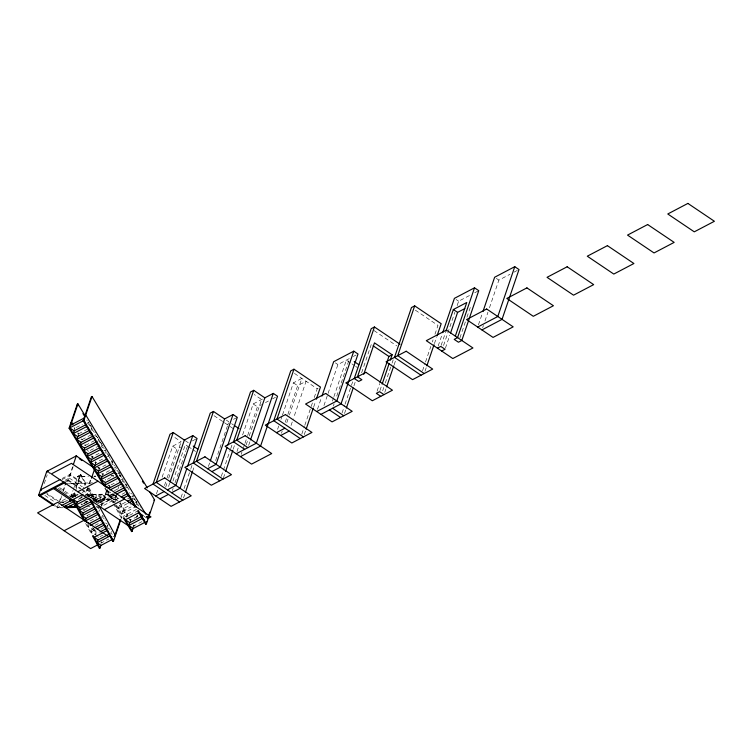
<?xml version="1.0" encoding="UTF-8"?>
<svg xmlns="http://www.w3.org/2000/svg" width="752" height="752" viewBox="0 0 752 752"><rect width="100%" height="100%" fill="white"/><g stroke="black" fill="none" stroke-linecap="round" stroke-linejoin="round"><path stroke-width="0.56" stroke-dasharray="3.76 2.82" d="M44.265 483.574L47.216 474.897M74.185 430.84L74.909 427.719M58.289 504.554L57.152 507.873L54.37 505.993M59.041 502.336L61.26 495.831M62.736 491.488L65.321 483.893M55.037 505.645L57.829 507.525L58.459 505.673M61.561 496.564L59.709 501.988L46.69 493.218M63.403 491.141L65.988 483.536L92.505 482.869M65.386 481.327L68.122 479.889L72.587 466.757M87.599 423.808L88.228 421.957M65.142 480.237L69.278 478.075L73.17 466.625M91.706 427.7L91.077 429.552L95.495 432.522M70.632 497.476L73 490.511M73.358 489.467L77.851 476.26L80.539 474.85L85.784 484.927L70.002 474.352L62.106 478.498M71.825 497.147L72.455 495.305L74.025 496.358M72.183 497.721L74.232 491.695M75.708 487.352L79.402 476.505L87.317 476.298M58.242 488.33L71.299 497.119L73.311 496.066L74.467 492.673L76.074 495.587M76.253 487.437L80.746 474.23L86.64 484.918M73.527 497.016L75.209 492.071M75.576 490.99L80.746 474.23M91.565 459.557L92.505 456.793L102.827 451.379M98.023 441.029L98.653 439.187M81.244 497.824L82.194 495.051M95.034 465.3L95.974 462.536L106.295 457.122M102.131 444.93L101.501 446.773L105.036 449.16M87.881 487.202L86.941 489.975L82.043 492.541M88.99 483.95L90.466 479.607M88.181 487.963L86.001 492.739L88.482 497.251M89.657 483.602L91.142 479.259M89.3 497.232L90.87 492.616L83.218 487.465M98.512 471.043L99.452 468.28L106.681 464.482M90.983 497.58L91.923 494.807L99.772 500.099L101.652 494.562L109.501 499.854L111.39 494.318L115.31 496.959L116.259 494.196M92.91 500.794L93.85 498.031L81.348 489.608M101.99 476.787L102.93 474.023L110.149 470.226M93.991 500.24L114.37 499.723L106.521 494.44L104.641 499.977L96.792 494.684L94.902 500.221L87.053 494.929M89.121 523.721L88.172 526.485L96.03 531.777L95.081 534.55L99.01 532.491M111.39 494.318L98.644 501.001L97.704 503.774L110.45 497.081M112.556 462.16L111.926 464.003L116.344 466.983L114.276 468.064M97.44 536.129L91.161 531.899L93.041 526.362M98.879 511.623L99.508 509.781M100.956 506.763L106.906 489.298M107.273 488.208L108.382 484.955M107.207 490.031L101.623 506.416L115.047 499.375L116.927 493.838M108.937 488.274L109.66 485.143M101.858 517.038L102.488 515.186M117.65 500.945L111.465 496.781L112.415 494.017M118.102 488.762L118.844 486.6M114.943 502.524L116.823 496.987L107.997 491.037M122.98 479.391L122.35 481.233L125.001 483.019M107.169 527.406L108.279 524.153M136.535 509.348L127.248 514.218L118.421 508.267L120.301 502.731L128.338 516.013M126.449 485.134L125.828 486.976L128.479 488.762M111.437 531.429L110.817 533.271L113.167 534.86M138.688 510.486L126.308 516.981L121.89 514.011L123.779 508.474L130.998 504.686M120.95 519.284L121.692 517.113L114.417 503.925M126.308 516.981L127.248 514.218M131.835 501.227L133.405 496.621M129.786 522.725L130.726 519.961L138.979 515.628M136.873 502.355L136.253 504.207L140.662 507.177M136.488 517.376L137.221 515.205M133.254 528.468L134.204 525.704L133.546 524.623M137.155 517.019L137.898 514.857M156.472 493.782L157.986 489.355M162.131 477.172L172.678 446.18L181.129 441.753L173.712 436.752M164.481 485.566L166.747 478.921M167.123 477.821L176.917 449.038L180.677 447.064M165.684 487.127L167.188 482.699M168.692 478.272L181.129 441.753M168.523 486.544L169.651 483.226M172.932 481.13L185.368 444.601L187.229 445.851M172.387 490.511L173.139 488.302M175.028 482.765L185.951 450.664M186.327 449.555L187.84 445.128M181.053 497.486L182.557 493.058M184.061 488.631L190.472 469.812M190.848 468.703L191.976 465.385M183.516 498.012L185.02 493.585M192.559 471.448L194.448 465.911M208.389 466.541L209.902 462.113M215.645 460.544L227.33 426.224M227.706 425.115L228.458 422.906M221.295 476.373L230.338 449.799M230.714 448.7L232.227 444.272M223.382 477.999L225.271 472.463M233.186 449.217L234.69 444.789M236.965 451.548L238.469 447.12M242.614 434.938L253.17 403.946L263.228 398.673M241.204 454.405L241.956 452.187M243.469 447.76L244.597 444.441M244.973 443.332L247.239 436.696M247.615 435.587L257.41 406.804L261.433 404.698M246.167 444.893L248.809 437.147M249.185 436.038L261.621 399.519L254.195 394.518M248.639 445.419L250.143 440.992M277.591 429.326L278.719 425.999M280.975 419.362L282.113 416.035M282.489 414.935L293.412 382.834L301.862 378.397L289.426 414.925M281.455 433.284L282.207 431.075M285.215 422.22L287.48 415.574M287.856 414.465L297.651 385.691L306.102 381.255L293.665 417.783M286.794 422.671L289.05 416.035M291.033 425.529L293.289 418.892M301.787 434.139L304.419 426.384M304.804 425.284L310.83 407.575M311.206 406.465L312.71 402.038M314.223 397.611L317.231 388.756L318.848 387.91M304.25 434.656L305.763 430.229M313.669 406.992L315.558 401.455M317.457 409.314L321.602 397.141M323.952 405.525L327.722 394.462M328.098 393.352L337.902 364.57L349.567 358.45L338.644 390.551M332.412 401.089L333.54 397.77M333.916 396.661L346.352 360.142L350.987 363.263M333.371 406.042L334.123 403.833M336.755 396.078L338.268 391.651M342.028 413.017L344.67 405.272M345.046 404.162L351.071 386.453M351.447 385.344L352.961 380.916M344.501 413.544L346.005 409.116M353.919 385.87L355.423 381.443M361.637 372.766L371.244 344.557M377.09 391.181L379.675 383.586M379.939 390.579L381.79 385.156M382.655 390.796L383.783 387.477M385.287 383.05L391.698 364.231M392.074 363.122L393.202 359.804M384.742 392.431L386.246 388.004M394.161 364.758L395.665 360.33M422.521 370.783L425.162 363.037M425.538 361.928L430.811 346.437M432.315 342.01L433.067 339.791M434.957 334.255L437.974 325.4L415.254 310.097M424.983 371.309L426.497 366.882M434.412 343.636L436.668 336.999M438.19 345.958L441.96 334.894M441.161 345.328L445.598 332.309M443.558 345.497L454.866 312.296M457.122 305.65L458.635 301.223L470.705 294.887M445.4 348.185L449.837 335.166M459.923 337.892L465.469 321.612M466.945 317.278L471.006 305.34M478.432 324.845L482.577 312.672M482.671 327.703L483.433 325.484M484.937 321.057L487.954 312.202M489.458 307.775L498.877 280.111L509.95 274.301M76.159 427.531L82.353 424.288M78.603 433.819L88.924 428.405M82.081 439.563L92.402 434.148M85.549 445.306L95.871 439.892M99.349 445.635L89.027 451.05L88.595 450.326M103.851 450.833L105.919 449.752M61.965 479.635L70.218 475.302L85.089 485.331M107.329 456.577L109.397 455.496L104.979 452.516M66.27 481.919L69.005 480.49M78.734 476.853L81.423 475.443M110.807 462.32L112.866 461.239L109.331 458.861M71.572 494.703L74.251 493.303M65.593 498.905L59.709 501.988L64.578 501.866L67.52 500.324M70.491 496.329L72.455 495.305M62.689 502.693L67.595 500.127M78.114 494.6L74.194 496.658L73.311 496.066M107.433 479.221L113.627 475.969M117.754 473.807L119.822 472.726L115.404 469.746M72.418 497.749L76.337 495.69M59.784 506.491L57.152 507.873L62.924 507.732M83.021 496.734L77.935 498.971M84.008 496.217L90.87 492.616M78.302 499.366L85.098 495.963M192.343 440.945L197.043 438.482M233.534 419.334L237.284 417.36M265.456 402.583L268.473 400.995M272.497 398.889L275.514 397.3M353.327 356.476L356.147 355M474.728 292.772L478.751 290.667M513.973 272.186L519.002 269.545M87.965 496.414L89.92 495.389M88.003 496.865L91.923 494.807M110.911 484.965L117.105 481.712M121.232 479.55L123.29 478.469M89.93 498.285L96.792 494.684M87.965 501.114L80.925 504.376M91.894 499.055L93.85 498.031M81.216 504.968L88.078 501.368M84.083 503.624L88.003 501.565M92.91 498.999L95.842 497.448M92.834 499.187L101.652 494.562M93.85 500.926L100.712 497.326M106.521 494.44L93.774 501.123L103.513 500.879L94.771 501.434M114.379 490.708L123.676 485.83M124.7 485.294L126.768 484.213M95.852 502.157L99.772 500.099M96.754 501.838L105.581 497.204M84.092 510.129L89.977 507.045M97.779 503.577L104.641 499.977M111.465 496.781L114.567 495.154M99.706 504.996L109.501 499.854M115.987 496.611L102.573 503.643L98.644 501.001M121.984 494.28L125.086 492.654M115.883 499.76L118.976 498.134M87.072 515.543L94.921 511.426M127.52 498.943L130.622 497.316M131.656 496.781L133.715 495.69L129.297 492.72M90.061 520.957L96.923 517.357M125.546 502.251L119.361 505.504L123.779 508.474M118.421 508.267L127.708 503.398M135.125 502.524L137.193 501.434M95.006 525.338L100.881 522.255M122.83 511.247L131.092 506.914M92.101 529.135L94.066 528.101M121.89 514.011L135.304 506.97M91.161 531.899L96.059 529.333M121.692 517.113L121.016 517.47L113.749 504.272M100.928 529.211L103.87 527.66M104.848 527.152L107.79 525.61M99.988 536.674L102.93 535.133M100.665 543.301L108.861 539.005M112.781 536.947L114.736 535.913M132.86 526.409L141.912 521.653M78.528 475.903L79.402 476.505L77.644 476.881L88.473 476.608M94.009 476.129L95.833 476.082M111.042 475.696L113.477 475.64M119.248 475.49L120.47 475.461M93.944 476.467L95.767 476.42M110.976 476.035L113.712 475.969M119.493 475.819L121.316 475.772M68.78 483.809L90.682 483.254M77.992 494.825L73.123 494.948L74.467 494.243L75.585 496.273M85.596 494.637L113.881 493.914M71.365 495.333L77.926 495.164M85.531 494.966L113.825 494.252M93.145 499.93L115.047 499.375M85.991 501.321L87.937 501.274M60.198 502.308L63.647 502.223M85.549 501.669L87.852 501.612M57.829 507.525L60.743 507.45M87.025 506.782L89.949 506.707M96.35 506.886L99.8 506.792M77.851 476.26L79.402 476.505M496.339 278.39L498.877 280.111M456.088 299.512L458.635 301.223M374.064 330.579L396.774 345.882M351.917 363.883L354.7 365.763M355.621 366.384L357.482 367.634M335.354 362.859L337.902 364.57M294.446 373.396L317.231 388.756M293.412 382.834L297.651 385.691M253.17 403.946L257.41 406.804M226.286 420.086L228.834 421.797M231.616 423.677L233.468 424.927M214.029 415.687L223.494 422.06M224.444 422.699L229.172 425.886M230.121 426.525L233.91 429.072M185.199 440.634L188.592 442.919M188.15 446.481L191.863 448.982M192.794 449.602L195.576 451.482M172.678 446.18L176.917 449.038M88.482 424.401L92.017 426.779M94.555 435.295L98.973 438.266M98.907 441.631L102.441 444.009M119.756 476.082L121.523 477.276M97.685 467.086L99.452 468.28M132.775 498.463L135.426 500.249M144.083 516.286L145.85 517.479M79.862 475.198L80.746 475.8M69.278 478.075L82.288 486.845M128.075 518.175L130.726 519.961L130.077 518.88M68.122 479.889L81.094 488.631M82.024 489.261L86.668 492.391L89.469 497.467M67.445 480.246L80.417 488.979M49.256 472.265L51.117 473.516M47.658 471.993L50.44 473.873M96.679 506.735L99.038 508.324M84.826 501.904L86.395 502.956M59.587 487.625L72.643 496.414M102.648 517.564L104.218 518.617M105.628 522.978L107.198 524.031M107.827 527.857L110.187 529.446M46.953 494.196L57.18 501.086M44.819 495.361L55.046 502.251M120.066 473.516L120.499 474.239M86.818 420.03L87.251 420.744M88.125 422.182L89.422 424.335M89.864 425.059L90.296 425.773M90.729 426.487L91.161 427.211M91.594 427.926L92.035 428.649M92.468 429.364L92.9 430.078M93.333 430.802L94.207 432.231M95.504 434.383L95.936 435.107M96.378 435.822L96.811 436.545M97.243 437.26L97.675 437.974M98.117 438.698L98.55 439.412M98.982 440.127L100.721 443.003M101.153 443.718L102.46 445.87M102.892 446.594L103.325 447.308M103.757 448.023L104.19 448.747M105.064 450.185L106.361 452.337M106.803 453.052L108.1 455.204M108.532 455.919L109.839 458.081M110.271 458.795L110.713 459.51M111.578 460.948L112.01 461.662M112.443 462.386L112.885 463.1M114.182 465.253L114.614 465.977M115.921 468.129L116.353 468.844M117.227 470.282L118.525 472.435M118.957 473.149L121.138 476.74M122.867 479.616L123.309 480.331M123.742 481.045L124.174 481.769M124.606 482.483L125.039 483.198M125.481 483.921L125.913 484.636M126.345 485.36L126.778 486.074M127.21 486.788L129.823 491.094M131.121 493.256L131.553 493.97M132.86 496.123L133.292 496.837M134.166 498.275L135.463 500.428M135.905 501.152L137.202 503.304M137.635 504.019L138.941 506.171M77.954 432.738L78.819 434.177M81.648 438.848L82.297 439.92M85.117 444.592L85.775 445.663M92.073 456.069L93.154 457.865M95.325 461.455L95.974 462.536M98.803 467.199L99.668 468.637M102.498 473.299L103.362 474.738M115.958 495.559L118.778 500.221M74.025 427.709L74.457 428.433M77.503 433.453L77.935 434.167M80.972 439.196L81.404 439.911M84.45 444.94L84.882 445.654M87.486 449.969L88.36 451.397M90.964 455.703L92.27 457.865M94.874 462.17L95.739 463.608M97.91 467.189L99.217 469.342M101.821 473.657L102.253 474.371M105.299 479.4L105.731 480.114M108.767 485.143L109.209 485.858M114.417 494.468L117.895 500.212M119.634 503.088L127.887 516.727M129.617 519.594L130.491 521.033M133.095 525.338L133.527 526.052M107.122 489.599L114.727 502.167M116.466 505.034L123.629 516.878M105.581 488.518L106.023 489.242M106.455 489.956L114.276 502.881M116.005 505.748L122.961 517.235M106.587 489.721L113.853 502.909M104.791 488.039L113.185 503.257M89.112 487.869L98.061 504.103M88.322 487.963L96.839 503.445M87.458 487.973L94.733 501.17M98.277 507.591L98.653 508.267M102.939 516.051L103.315 516.727M104.998 519.773L105.365 520.45M83.716 509.452L84.28 510.467M86.884 515.205L87.448 516.22M94.536 529.07L97.149 533.807M101.435 541.59L101.999 542.606M82.861 509.471L83.416 510.486M92.74 527.396L93.116 528.073M93.304 528.412L96.284 533.826M97.967 536.862L98.343 537.539M100.947 542.277L101.323 542.953M87.053 524.454L92.28 533.929M85.643 523.458L91.979 534.954"/><path stroke-width="1.13" d="M53.439 505.372L38.606 495.38L46.774 471.391L76.281 455.909L93.906 467.782M103.851 485.651L69.099 428.217L77.268 404.238L77.935 403.89L85.314 416.091M105.6 487.089L69.767 427.869L77.935 403.89M89.009 430.633L77.663 436.583L73.245 433.613L74.185 430.84L86.574 424.344M92.487 436.376L81.141 442.326L76.723 439.356L77.663 436.583M135.304 506.97L83.181 420.829L91.349 396.849L92.017 396.492L147.279 487.822M69.099 428.217L83.857 420.481L92.017 396.492M73.329 464.586L76.281 455.909M96.999 441.574L84.609 448.07L80.191 445.099L81.141 442.326M99.433 447.863L88.087 453.813L83.669 450.843L84.609 448.07M74.222 500.747L69.475 500.86L69.692 500.24L73.367 500.428M102.911 453.606L91.565 459.557L87.147 456.586L88.087 453.813M106.389 459.34L95.034 465.3L90.616 462.33L91.565 459.557M90.945 501.828L80.163 507.487L76.234 504.836L77.183 502.073L86.988 496.931M93.934 507.243L83.152 512.892L79.223 510.251L80.163 507.487M109.858 465.084L98.512 471.043L94.094 468.064L95.034 465.3M91.509 478.169L94.461 469.492M96.914 512.648L86.132 518.307L82.203 515.665L83.152 512.892M114.37 470.291L101.99 476.787L97.572 473.807L98.512 471.043M100.881 517.545L89.121 523.721L85.192 521.08L86.132 518.307M116.814 476.571L105.459 482.53L101.041 479.55L101.99 476.787M120.282 482.314L108.937 488.274L104.519 485.294L105.459 482.53M92.543 535.969L99.443 548.49L101.05 545.369L97.13 542.728L98.07 539.955L109.83 533.788M99.443 548.49L100.072 546.648M89.479 499.055L112.856 541.449L113.486 539.607M120.282 519.641L114.736 535.913L115.413 535.565L99.189 506.134M112.856 541.449L113.524 541.102L120.583 520.375M144.61 522.518L133.254 528.468L128.846 525.498L129.786 522.725L142.166 516.229M123.394 517.949L131.647 531.589L132.775 528.271M131.647 531.589L133.254 528.468M187.624 466.155L197.043 438.482L192.803 435.624L184.353 440.061L173.223 432.56L156.266 482.37L182.764 500.221M137.625 510.796L145.728 524.2L146.678 521.437M146.461 516.756L147.618 518.664L149.836 512.15M145.728 524.2L146.405 523.843L154.564 499.864L149.704 491.836M170.027 482.117L184.353 440.061M192.803 435.624L175.846 485.435L167.395 489.872M186.863 468.364L180.085 488.292L171.635 492.729M185.396 492.475L192.559 471.448M227.865 445.034L237.284 417.36L233.045 414.512L224.594 418.939L213.465 411.447L196.507 461.258L223.006 479.109M210.278 461.004L224.594 418.939M233.045 414.512L216.087 464.313L207.637 468.75M227.113 447.252L220.327 467.171L211.876 471.607M225.647 471.363L232.81 450.326M240.452 456.614L260.577 446.058L277.535 396.248L273.286 393.39L264.836 397.827L253.706 390.326L236.748 440.136L247.878 447.637M250.519 439.882L264.836 397.827M273.286 393.39L256.338 443.201L236.213 453.757M316.31 399.237L320.455 387.064L293.957 369.213L276.999 419.024L303.498 436.874M306.139 429.129L313.293 408.092M321.978 396.031L333.662 361.712L353.778 351.156L358.018 354.013L341.06 403.824L320.944 414.38M353.778 351.156L336.821 400.966L316.705 411.523M346.381 408.007L353.167 388.088M374.44 326.979L357.491 376.79L361.9 379.76L358.685 381.452L354.267 378.472L371.225 328.671L374.44 326.979L399.998 344.19M363.752 374.336L374.468 342.865L392.13 354.765L390.288 360.199M380.042 382.505L388.916 356.457L392.13 354.765M382.157 384.065L389.179 363.451M386.622 386.895L393.785 365.857M437.044 335.89L441.189 323.717L414.69 305.857L397.733 355.668L424.231 373.528M426.873 365.773L434.026 344.745M442.712 332.675L454.396 298.365L474.512 287.809L478.751 290.667L461.803 340.477L458.447 342.235L454.208 339.378L457.564 337.62L474.512 287.809M445.964 331.228L453.353 309.523L466.766 302.483L455.317 336.125M450.57 332.995L457.592 312.381L464.811 308.583M482.953 311.563L494.637 277.253L514.763 266.687L519.002 269.545L502.045 319.356L481.919 329.912M514.763 266.687L497.805 316.498L477.68 327.064M85.07 415.292L85.737 414.944L145.86 514.302M70.716 425.106L84.13 418.065M73.245 433.613L86.659 426.572L88.426 427.766M76.723 439.356L90.137 432.315L91.904 433.509M80.191 445.099L93.605 438.059L95.372 439.253M83.669 450.843L97.083 443.802L98.85 444.987M77.165 456.502L75.614 456.257M87.147 456.586L100.561 449.546L102.328 450.73M90.616 462.33L104.03 455.289L105.797 456.473M60.047 479.579L40.486 489.843L41.369 490.436M38.606 495.38L64.352 481.863M39.489 495.972L65.236 482.464M94.094 468.064L107.508 461.032L109.275 462.217M173.223 432.56L169.999 434.252L153.041 484.062L179.54 501.913M213.465 411.447L210.24 413.13L193.292 462.941L219.791 480.801M253.706 390.326L250.491 392.018L233.534 441.828L244.663 449.32M293.957 369.213L290.733 370.896L273.775 420.706L300.283 438.566M414.69 305.857L411.466 307.549L394.509 357.36L421.017 375.21M97.572 473.807L110.986 466.776L112.753 467.96M77.841 491.761L97.967 481.195M101.041 479.55L114.454 472.519L116.222 473.704M61.749 505.466L83.058 494.28M104.519 485.294L117.932 478.253L119.7 479.447M63.676 506.886L74.457 501.227M74.42 503.671L67.558 507.28L65.208 505.692M76.234 504.836L88.98 498.153M76.347 505.1L72.427 507.149L70.077 505.57M110.055 489.956L121.41 483.997L123.178 485.19M79.223 510.251L91.97 503.567L93.539 504.62M114.473 492.936L124.794 487.522M116.626 494.073L124.879 489.74L126.646 490.934M82.203 515.665L94.949 508.972L96.519 510.035M121.044 497.053L127.238 493.801M123.196 498.191L128.357 495.483L130.124 496.677M64.099 530.724L84.224 520.168M104.349 509.612L124.465 499.055M85.192 521.08L97.939 514.387L99.508 515.449M127.614 501.17L130.707 499.544M128.733 502.853L131.835 501.227L133.602 502.421M90.137 525.46L100.918 519.801L102.488 520.863M95.043 527.594L103.861 522.96M155.72 495.991L164.171 491.554M276.454 432.644L284.905 428.208M437.438 348.176L440.794 346.418L445.034 349.276L441.678 351.034M97.036 528.816L103.908 525.216L105.477 526.268M153.897 500.221L154.564 499.864M159.96 498.849L168.41 494.412M280.693 435.502L289.144 431.065M99.988 531.974L106.85 528.374M128.846 525.498L142.26 518.457L144.027 519.651M97.13 542.728L109.867 536.035L111.437 537.097M97.647 544.88L90.607 548.584L37.6 512.873L57.725 502.317L107.884 536.11M147.618 518.664L150.973 516.906L71.468 463.345L51.343 473.901L128.959 526.193M100.383 545.726L112.819 539.193M69.475 500.86L71.243 500.484L53.571 488.584M64.644 507.346L77.296 507.027L74.937 505.447M65.227 507.666L77.907 507.346M453.353 309.523L457.592 312.381M373.105 345.807L388.916 356.457M354.211 361.571L358.845 364.701M383.99 394.64L379.572 391.66L376.348 393.352L380.766 396.332M332.61 408.261L343.739 415.753M329.395 409.943L340.524 417.445M234.398 425.547L239.033 428.668M193.226 446.039L197.861 449.16M83.181 420.829L84.948 422.022M69.767 427.869L74.185 430.84M79.289 458.739L82.071 460.619M143.2 515.693L138.782 512.714L125.368 519.754L129.786 522.725M47.442 471.043L48.325 471.636M46.774 471.391L47.658 471.993M77.183 502.073L73.254 499.431L85.38 521.418M54.915 487.879L72.587 499.779L84.149 520.751M69.692 500.24L70.575 500.832M108.457 531.683L106.887 530.63L94.141 537.313L98.07 539.955M39.273 495.023L54.106 505.015M142.354 481.148L143.576 483.16M147.072 516.304L148.285 518.316M77.268 404.238L78.133 405.676M82.908 413.572L83.34 414.286M83.782 415.01L84.215 415.724M83.857 420.481L136.084 506.782M138.509 510.805L146.405 523.843M72.953 424.485L71.656 422.333L70.979 422.69L72.286 424.842M78.368 434.891L78.8 435.605M109.642 486.572L110.074 487.296M124.277 517.959L132.314 531.241M90.588 499.488L113.524 541.102M93.21 535.621L100.11 548.133M164.716 477.934L144.591 488.49L171.089 506.35L191.215 495.794L164.716 477.934M204.958 456.821L184.832 467.377L211.34 485.228L231.456 474.672L204.958 456.821M245.199 435.699L225.083 446.265L251.582 464.116L271.707 453.559L245.199 435.699M285.45 414.587L265.324 425.143L291.823 442.994L311.948 432.438L285.45 414.587M325.691 393.465L305.575 404.031L332.074 421.881L352.199 411.325L325.691 393.465M365.942 372.353L345.817 382.909L372.315 400.76L392.441 390.203L365.942 372.353M406.183 351.24L386.058 361.797L412.566 379.647L432.682 369.091L406.183 351.24M446.425 330.119L426.309 340.675L452.807 358.535L472.933 347.969L446.425 330.119M486.676 309.006L466.55 319.562L493.049 337.413L513.174 326.857L486.676 309.006M526.917 287.884L506.801 298.441L533.3 316.301L553.416 305.735L526.917 287.884M567.168 266.772L547.042 277.328L573.541 295.179L593.666 284.623L567.168 266.772M607.409 245.65L587.284 256.206L613.792 274.066L633.908 263.51L607.409 245.65M647.651 224.538L627.535 235.094L654.033 252.945L674.159 242.388L647.651 224.538M687.901 203.416L667.776 213.982L694.275 231.832L714.4 221.276L687.901 203.416"/></g></svg>
